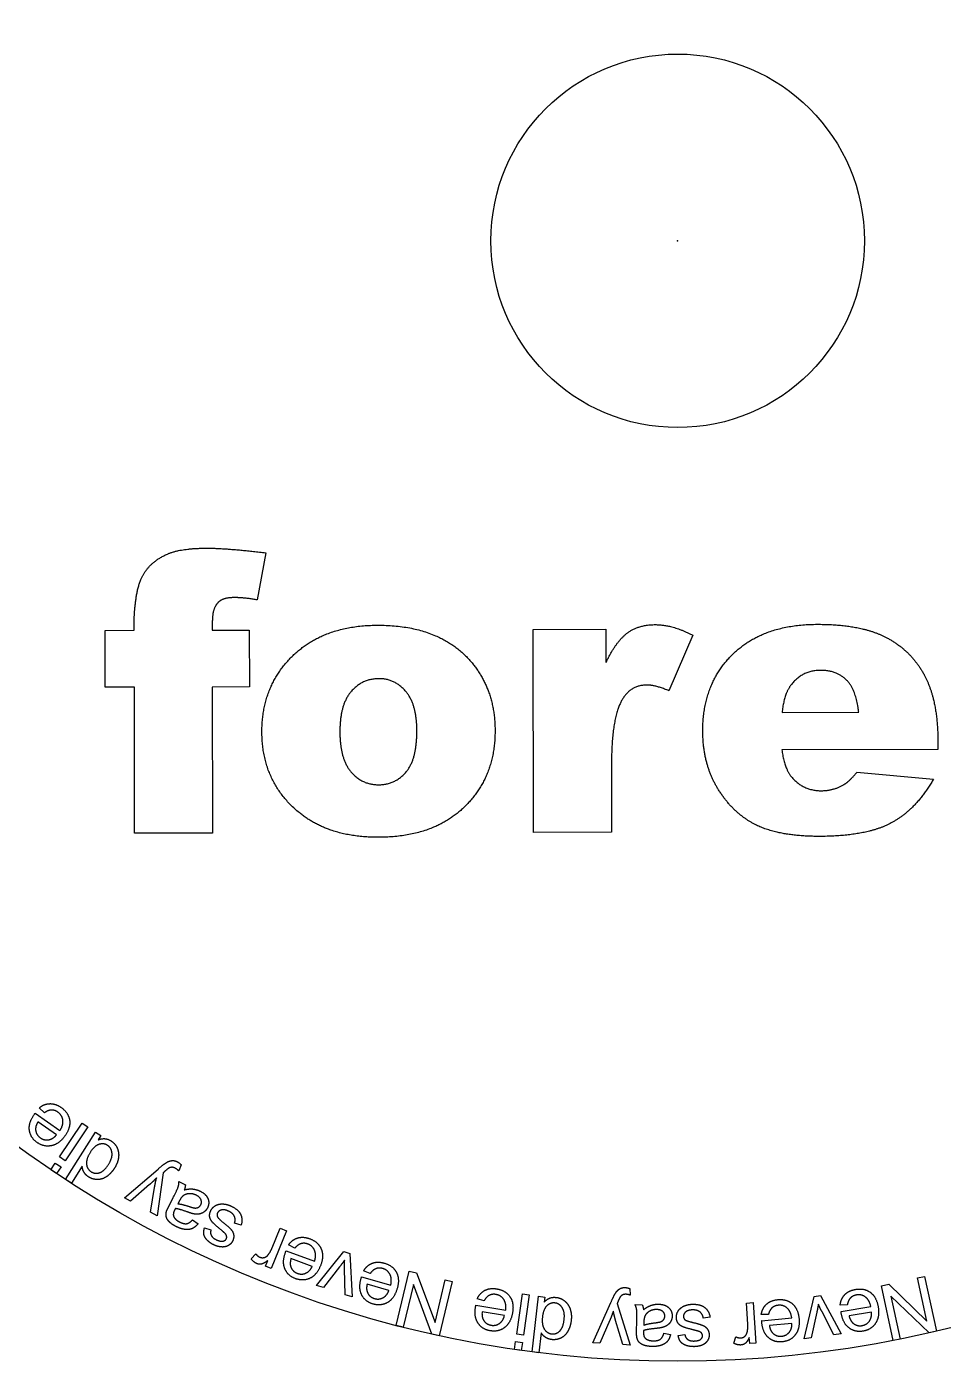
# Model space of a CAD drawing. Header units: centimetres. Extents: x -6 to 6, y -6 to 6.
# Drawn here: x -3.49 to 1.42, y -6 to 1.15 of the extents above; entities that cross this region are included whole.
import ezdxf

# ---------------------------------------------------------------- set-up
doc = ezdxf.new("R2010")
doc.units = ezdxf.units.CM
doc.header["$MEASUREMENT"] = 0
for name, color, linetype in [('cut v4_Sketch1', 7, 'Continuous'), ('cut v4_Sketch10', 7, 'Continuous'), ('cut v4_Sketch11', 7, 'Continuous'), ('cut v4_Sketch12', 7, 'Continuous'), ('cut v4_Sketch13', 7, 'Continuous'), ('cut v4_Sketch14', 7, 'Continuous'), ('cut v4_Sketch15', 7, 'Continuous'), ('cut v4_Sketch16', 7, 'Continuous'), ('cut v4_Sketch17', 7, 'Continuous'), ('cut v4_Sketch18', 7, 'Continuous'), ('cut v4_Sketch19', 7, 'Continuous'), ('cut v4_Sketch2', 7, 'Continuous'), ('cut v4_Sketch3', 7, 'Continuous'), ('cut v4_Sketch4', 7, 'Continuous'), ('cut v4_Sketch5', 7, 'Continuous'), ('cut v4_Sketch6', 7, 'Continuous'), ('cut v4_Sketch7', 7, 'Continuous'), ('cut v4_Sketch8', 7, 'Continuous'), ('cut v4_Sketch9', 7, 'Continuous')]:
    doc.layers.add(name, color=color, linetype=linetype)

msp = doc.modelspace()

# ---------------------------------------------------------------- linework, layer by layer
at = {"layer": 'cut v4_Sketch1'}
for radius in [6, 1]:
    msp.add_circle((0, 0), radius, dxfattribs=at)
msp.add_point((0, 0), dxfattribs=at)
at = {"layer": 'cut v4_Sketch10'}
msp.add_point((0, 0), dxfattribs=at)
at = {"layer": 'cut v4_Sketch11'}
msp.add_point((0, 0), dxfattribs=at)
at = {"layer": 'cut v4_Sketch12'}
msp.add_point((0, 0), dxfattribs=at)
at = {"layer": 'cut v4_Sketch13'}
msp.add_point((0, 0), dxfattribs=at)
at = {"layer": 'cut v4_Sketch14'}
msp.add_point((0, 0), dxfattribs=at)
at = {"layer": 'cut v4_Sketch15'}
msp.add_point((0, 0), dxfattribs=at)
at = {"layer": 'cut v4_Sketch16'}
msp.add_point((0, 0), dxfattribs=at)
at = {"layer": 'cut v4_Sketch17'}
msp.add_point((0, 0), dxfattribs=at)
at = {"layer": 'cut v4_Sketch18'}
msp.add_point((0, 0), dxfattribs=at)
at = {"layer": 'cut v4_Sketch19'}
for p, q in [((-3.3904, -4.6692), (-3.4187, -4.6433)), ((-3.4393, -4.6704), (-3.3071, -4.7643)), ((-3.3263, -4.7878), (-3.4253, -4.7175)), ((-3.3096, -4.9052), (-3.1886, -4.7247)), ((-3.158, -4.7452), (-3.279, -4.9257)), ((-3.2769, -5.0269), (-3.1167, -4.7732)), ((-3.1886, -4.7247), (-3.158, -4.7452)), ((-3.1167, -4.7732), (-3.0878, -4.7915)), ((-3.0878, -4.7915), (-3.1024, -4.8147)), ((-3.279, -4.9257), (-3.3096, -4.9052)), ((-3.3557, -4.9739), (-3.3321, -4.9387)), ((-3.3251, -4.9944), (-3.3557, -4.9739)), ((-3.3321, -4.9387), (-3.3015, -4.9592)), ((-3.3015, -4.9592), (-3.3251, -4.9944)), ((-3.1884, -4.9554), (-3.2459, -5.0465)), ((-2.9617, -5.1238), (-2.7821, -4.9708)), ((-2.754, -4.9901), (-2.7876, -5.2205)), ((-2.6582, -4.948), (-2.6715, -4.9802)), ((-3.2459, -5.0465), (-3.2769, -5.0269)), ((-2.8273, -5.0535), (-2.9295, -5.1417)), ((-2.8223, -5.2012), (-2.8007, -5.0692)), ((-2.6701, -5.0369), (-2.6358, -5.0543)), ((-2.9295, -5.1417), (-2.9617, -5.1238)), ((-2.7232, -5.1671), (-2.701, -5.1233)), ((-2.6698, -5.1442), (-2.676, -5.1563)), ((-2.7876, -5.2205), (-2.8223, -5.2012)), ((-2.5976, -5.2424), (-2.5677, -5.2631)), ((-2.5337, -5.286), (-2.4989, -5.2966)), ((-2.3368, -5.2708), (-2.3723, -5.2607)), ((-2.1715, -5.393), (-2.1289, -5.2875)), ((-2.1289, -5.2875), (-2.0947, -5.3013)), ((-2.0947, -5.3013), (-2.1762, -5.5028)), ((-2.283, -5.4521), (-2.2585, -5.4252)), ((-2.0963, -5.408), (-1.9442, -5.464)), ((-2.0495, -5.3941), (-2.0836, -5.3765)), ((-1.933, -5.5936), (-1.7873, -5.4126)), ((-1.7873, -5.4126), (-1.7546, -5.4232)), ((-1.7546, -5.4232), (-1.7435, -5.6555)), ((-2.2069, -5.4904), (-2.1946, -5.4599)), ((-2.1762, -5.5028), (-2.2069, -5.4904)), ((-1.9566, -5.4917), (-2.0705, -5.4498)), ((-1.8099, -5.4943), (-1.897, -5.6053)), ((-1.7805, -5.6434), (-1.7844, -5.5052)), ((-1.692, -5.5478), (-1.5362, -5.5924)), ((-1.6464, -5.5304), (-1.6817, -5.5154)), ((-1.5068, -5.8089), (-1.4372, -5.5171)), ((-1.4372, -5.5171), (-1.3976, -5.5265)), ((-1.3976, -5.5265), (-1.299, -5.7924)), ((-1.299, -5.7924), (-1.2443, -5.5631)), ((-1.2073, -5.572), (-1.2769, -5.8638)), ((-1.2443, -5.5631), (-1.2073, -5.572)), ((1.2849, -5.5539), (1.3221, -5.5458)), ((1.3348, -5.7843), (1.2849, -5.5539)), ((1.3221, -5.5458), (1.3856, -5.839)), ((-1.897, -5.6053), (-1.933, -5.5936)), ((-1.7435, -5.6555), (-1.7805, -5.6434)), ((-1.5465, -5.621), (-1.6632, -5.5876)), ((-1.4151, -5.5886), (-1.4698, -5.8177)), ((-1.3166, -5.8543), (-1.4151, -5.5886)), ((-0.8617, -5.8543), (-0.8307, -5.6392)), ((-0.8307, -5.6392), (-0.7943, -5.6444)), ((-0.7943, -5.6444), (-0.8253, -5.8595)), ((-0.2559, -5.611), (-0.2539, -5.6458)), ((1.0911, -5.5958), (1.1309, -5.5872)), ((1.1546, -5.889), (1.0911, -5.5958)), ((1.1309, -5.5872), (1.3348, -5.7843)), ((-1.0802, -5.6986), (-0.9204, -5.7261)), ((-1.0367, -5.6764), (-1.0734, -5.6653)), ((-0.7795, -5.9498), (-0.7448, -5.6518)), ((-0.7448, -5.6518), (-0.7109, -5.6557)), ((-0.7109, -5.6557), (-0.7141, -5.683)), ((-0.4534, -5.9008), (-0.3577, -5.6851)), ((-0.324, -5.6904), (-0.2547, -5.9127)), ((-0.2282, -5.6963), (-0.1898, -5.6972)), ((0.3682, -5.6881), (0.405, -5.6858)), ((0.3754, -5.8017), (0.3682, -5.6881)), ((0.405, -5.6858), (0.4187, -5.9027)), ((0.6772, -5.8793), (0.7303, -5.6531)), ((0.7303, -5.6531), (0.7643, -5.6485)), ((0.7643, -5.6485), (0.8748, -5.8531)), ((0.9083, -5.6984), (0.87, -5.7001)), ((0.8747, -5.7338), (1.0345, -5.7066)), ((1.3458, -5.8477), (1.142, -5.6508)), ((1.142, -5.6508), (1.1918, -5.881)), ((-0.9276, -5.7556), (-1.0472, -5.735)), ((-0.3627, -5.7793), (-0.4167, -5.903)), ((-0.2943, -5.9103), (-0.332, -5.782)), ((-0.2197, -5.8367), (-0.2186, -5.7876)), ((0.1735, -5.763), (0.1372, -5.7692)), ((0.4858, -5.7498), (0.4475, -5.7487)), ((0.4497, -5.7826), (0.611, -5.7673)), ((0.7452, -5.7365), (0.7148, -5.8743)), ((0.8363, -5.8582), (0.7729, -5.7353)), ((1.0375, -5.7368), (0.9179, -5.7571)), ((-1.4698, -5.8177), (-1.5068, -5.8089)), ((-1.2769, -5.8638), (-1.3166, -5.8543)), ((-0.8253, -5.8595), (-0.8617, -5.8543)), ((-0.7307, -5.8471), (-0.7432, -5.954)), ((-0.1815, -5.7929), (-0.1818, -5.8064)), ((-0.0739, -5.8502), (-0.038, -5.856)), ((0.0026, -5.8618), (0.0385, -5.8564)), ((0.6119, -5.7977), (0.4911, -5.8091)), ((0.8748, -5.8531), (0.8363, -5.8582)), ((1.3856, -5.839), (1.3458, -5.8477)), ((-0.8735, -5.9361), (-0.8675, -5.8942)), ((-0.8675, -5.8942), (-0.831, -5.8994)), ((-0.831, -5.8994), (-0.8371, -5.9414)), ((-0.4167, -5.903), (-0.4534, -5.9008)), ((-0.2547, -5.9127), (-0.2943, -5.9103)), ((0.3004, -5.9032), (0.3109, -5.8683)), ((0.3856, -5.9048), (0.3835, -5.8719)), ((0.4187, -5.9027), (0.3856, -5.9048)), ((0.7148, -5.8743), (0.6772, -5.8793)), ((1.1918, -5.881), (1.1546, -5.889)), ((-0.8371, -5.9414), (-0.8735, -5.9361)), ((-0.7432, -5.954), (-0.7795, -5.9498))]:
    msp.add_line(p, q, dxfattribs=at)
msp.add_circle((0, 0), 6, dxfattribs=at)
for points in [[(-3.4187, -4.6433), (-3.3921, -4.6213), (-3.3616, -4.6204)], [(-3.3616, -4.6204), (-3.331, -4.6195), (-3.3002, -4.6414)], [(-3.3002, -4.6414), (-3.2613, -4.669), (-3.2555, -4.7092)], [(-3.4709, -4.7624), (-3.4763, -4.7222), (-3.4451, -4.6783)], [(-3.4451, -4.6783), (-3.4432, -4.6756), (-3.4393, -4.6704)], [(-3.3522, -4.6546), (-3.3701, -4.655), (-3.3904, -4.6692)], [(-3.3179, -4.666), (-3.3344, -4.6543), (-3.3522, -4.6546)], [(-3.2919, -4.7078), (-3.2957, -4.6818), (-3.3179, -4.666)], [(-3.3071, -4.7643), (-3.2881, -4.7339), (-3.2919, -4.7078)], [(-3.2555, -4.7092), (-3.2498, -4.7493), (-3.2805, -4.7925)], [(-3.4301, -4.8278), (-3.4656, -4.8025), (-3.4709, -4.7624)], [(-3.4253, -4.7175), (-3.4391, -4.7413), (-3.4377, -4.7591)], [(-3.4377, -4.7591), (-3.4357, -4.7866), (-3.4129, -4.8029)], [(-3.3682, -4.8137), (-3.3443, -4.8099), (-3.3263, -4.7878)], [(-3.3528, -4.8455), (-3.3934, -4.8539), (-3.4301, -4.8278)], [(-3.4129, -4.8029), (-3.3922, -4.8176), (-3.3682, -4.8137)], [(-3.2805, -4.7925), (-3.3122, -4.8372), (-3.3528, -4.8455)], [(-3.0981, -4.8383), (-3.1229, -4.846), (-3.1446, -4.8803)], [(-3.1024, -4.8147), (-3.0677, -4.7984), (-3.0338, -4.8198)], [(-3.0529, -4.8435), (-3.0733, -4.8307), (-3.0981, -4.8383)], [(-3.0288, -4.8832), (-3.0326, -4.8563), (-3.0529, -4.8435)], [(-3.0338, -4.8198), (-3.0118, -4.8337), (-3.001, -4.8574)], [(-3.001, -4.8574), (-2.9902, -4.8812), (-2.9938, -4.9093)], [(-3.1446, -4.8803), (-3.1684, -4.918), (-3.165, -4.9448)], [(-3.0472, -4.9454), (-3.0249, -4.9101), (-3.0288, -4.8832)], [(-2.9938, -4.9093), (-2.9974, -4.9374), (-3.0152, -4.9656)], [(-2.7401, -4.9377), (-2.7226, -4.9265), (-2.7074, -4.9253)], [(-2.7074, -4.9253), (-2.6922, -4.924), (-2.6768, -4.9325)], [(-3.1788, -4.987), (-3.1874, -4.9718), (-3.1884, -4.9554)], [(-3.1537, -5.0127), (-3.1703, -5.0022), (-3.1788, -4.987)], [(-3.165, -4.9448), (-3.1616, -4.9716), (-3.1403, -4.9851)], [(-3.1403, -4.9851), (-3.1196, -4.9982), (-3.0949, -4.99)], [(-3.0949, -4.99), (-3.0703, -4.9819), (-3.0472, -4.9454)], [(-3.0152, -4.9656), (-3.0326, -4.9931), (-3.0559, -5.0097)], [(-2.7821, -4.9708), (-2.7531, -4.9459), (-2.7401, -4.9377)], [(-2.7467, -4.9838), (-2.7491, -4.986), (-2.754, -4.9901)], [(-2.7236, -4.9653), (-2.7293, -4.9685), (-2.7467, -4.9838)], [(-2.7075, -4.9612), (-2.7159, -4.9612), (-2.7236, -4.9653)], [(-2.6883, -4.9671), (-2.699, -4.9612), (-2.7075, -4.9612)], [(-2.6715, -4.9802), (-2.6804, -4.9715), (-2.6883, -4.9671)], [(-2.6768, -4.9325), (-2.6675, -4.9377), (-2.6582, -4.948)], [(-3.1051, -5.0267), (-3.131, -5.027), (-3.1537, -5.0127)], [(-3.0559, -5.0097), (-3.0792, -5.0263), (-3.1051, -5.0267)], [(-2.7901, -5.0176), (-2.8079, -5.0367), (-2.8273, -5.0535)], [(-2.8007, -5.0692), (-2.7968, -5.044), (-2.7901, -5.0176)], [(-2.701, -5.1233), (-2.6777, -5.0775), (-2.6737, -5.0643)], [(-2.6737, -5.0643), (-2.6696, -5.0512), (-2.6701, -5.0369)], [(-2.6358, -5.0543), (-2.6359, -5.0671), (-2.6414, -5.0815)], [(-2.6479, -5.1141), (-2.6588, -5.1225), (-2.6698, -5.1442)], [(-2.6146, -5.1024), (-2.6336, -5.1032), (-2.6479, -5.1141)], [(-2.6414, -5.0815), (-2.6153, -5.0753), (-2.5952, -5.0775)], [(-2.5766, -5.1112), (-2.5956, -5.1016), (-2.6146, -5.1024)], [(-2.5952, -5.0775), (-2.5751, -5.0797), (-2.5557, -5.0895)], [(-2.552, -5.1348), (-2.5575, -5.121), (-2.5766, -5.1112)], [(-2.5557, -5.0895), (-2.5238, -5.1057), (-2.5146, -5.13)], [(-2.5532, -5.1617), (-2.5465, -5.1486), (-2.552, -5.1348)], [(-2.5146, -5.13), (-2.5054, -5.1544), (-2.5177, -5.1786)], [(-2.7381, -5.2258), (-2.7409, -5.2132), (-2.737, -5.1982)], [(-2.737, -5.1982), (-2.7344, -5.189), (-2.7232, -5.1671)], [(-2.6936, -5.1905), (-2.7038, -5.2105), (-2.6986, -5.2235)], [(-2.689, -5.182), (-2.6926, -5.1886), (-2.6936, -5.1905)], [(-2.6247, -5.2004), (-2.6669, -5.185), (-2.689, -5.182)], [(-2.676, -5.1563), (-2.6544, -5.1581), (-2.616, -5.1711)], [(-2.593, -5.2103), (-2.604, -5.208), (-2.6247, -5.2004)], [(-2.616, -5.1711), (-2.5943, -5.1785), (-2.584, -5.1791)], [(-2.5639, -5.2116), (-2.578, -5.2134), (-2.593, -5.2103)], [(-2.584, -5.1791), (-2.5738, -5.1797), (-2.5657, -5.175)], [(-2.5657, -5.175), (-2.5575, -5.1703), (-2.5532, -5.1617)], [(-2.5374, -5.2013), (-2.5498, -5.2098), (-2.5639, -5.2116)], [(-2.5177, -5.1786), (-2.5249, -5.1928), (-2.5374, -5.2013)], [(-2.5054, -5.2264), (-2.5081, -5.2112), (-2.5002, -5.1941)], [(-2.5002, -5.1941), (-2.4925, -5.1774), (-2.4759, -5.1671)], [(-2.4759, -5.1671), (-2.4593, -5.1569), (-2.4372, -5.1573)], [(-2.4642, -5.2065), (-2.4694, -5.2178), (-2.4626, -5.2289)], [(-2.4429, -5.1896), (-2.4584, -5.1938), (-2.4642, -5.2065)], [(-2.4044, -5.1961), (-2.4274, -5.1854), (-2.4429, -5.1896)], [(-2.4372, -5.1573), (-2.415, -5.1577), (-2.3918, -5.1685)], [(-2.3737, -5.2231), (-2.3815, -5.2066), (-2.4044, -5.1961)], [(-2.3918, -5.1685), (-2.3534, -5.1863), (-2.3406, -5.2116)], [(-2.3406, -5.2116), (-2.3279, -5.2369), (-2.3368, -5.2708)], [(-2.7228, -5.2521), (-2.7353, -5.2383), (-2.7381, -5.2258)], [(-2.6854, -5.2784), (-2.7103, -5.2658), (-2.7228, -5.2521)], [(-2.6986, -5.2235), (-2.6917, -5.241), (-2.6669, -5.2536)], [(-2.638, -5.2939), (-2.6604, -5.2911), (-2.6854, -5.2784)], [(-2.6669, -5.2536), (-2.6437, -5.2654), (-2.6286, -5.2629)], [(-2.6286, -5.2629), (-2.6134, -5.2604), (-2.5976, -5.2424)], [(-2.5677, -5.2631), (-2.5826, -5.2815), (-2.5991, -5.2891)], [(-2.5363, -5.3218), (-2.5393, -5.3065), (-2.5337, -5.286)], [(-2.4915, -5.2541), (-2.5028, -5.2416), (-2.5054, -5.2264)], [(-2.4492, -5.2925), (-2.4803, -5.2667), (-2.4915, -5.2541)], [(-2.4626, -5.2289), (-2.4578, -5.2365), (-2.4337, -5.256)], [(-2.4337, -5.256), (-2.4012, -5.2823), (-2.3901, -5.2956)], [(-2.3723, -5.2607), (-2.3659, -5.2396), (-2.3737, -5.2231)], [(-2.5991, -5.2891), (-2.6155, -5.2967), (-2.638, -5.2939)], [(-2.5187, -5.3519), (-2.5332, -5.3371), (-2.5363, -5.3218)], [(-2.4811, -5.3775), (-2.5043, -5.3667), (-2.5187, -5.3519)], [(-2.4989, -5.2966), (-2.5037, -5.3129), (-2.497, -5.3264)], [(-2.497, -5.3264), (-2.4903, -5.3398), (-2.4708, -5.3489)], [(-2.4708, -5.3489), (-2.4477, -5.3595), (-2.4344, -5.3565)], [(-2.4236, -5.3148), (-2.4278, -5.3106), (-2.4492, -5.2925)], [(-2.4344, -5.3565), (-2.421, -5.3534), (-2.4163, -5.3432)], [(-2.415, -5.3296), (-2.4165, -5.3223), (-2.4236, -5.3148)], [(-2.4163, -5.3432), (-2.4133, -5.3367), (-2.415, -5.3296)], [(-2.3822, -5.3542), (-2.3883, -5.3674), (-2.3995, -5.3759)], [(-2.3901, -5.2956), (-2.379, -5.309), (-2.3772, -5.3244)], [(-2.3772, -5.3244), (-2.3755, -5.3397), (-2.3822, -5.3542)], [(-2.0836, -5.3765), (-2.0636, -5.3483), (-2.0344, -5.3394)], [(-2.0344, -5.3394), (-2.0052, -5.3306), (-1.9697, -5.3436)], [(-1.9697, -5.3436), (-1.9249, -5.3601), (-1.9089, -5.3973)], [(-2.4503, -5.3868), (-2.4656, -5.3846), (-2.4811, -5.3775)], [(-2.4246, -5.3869), (-2.435, -5.3891), (-2.4503, -5.3868)], [(-2.3995, -5.3759), (-2.4107, -5.3843), (-2.4246, -5.3869)], [(-2.2585, -5.4252), (-2.2489, -5.4376), (-2.2364, -5.4427)], [(-2.2136, -5.4441), (-2.2019, -5.441), (-2.1933, -5.4306)], [(-2.1933, -5.4306), (-2.1803, -5.4146), (-2.1715, -5.393)], [(-2.1028, -5.5051), (-2.1185, -5.4677), (-2.0999, -5.4172)], [(-2.0999, -5.4172), (-2.0988, -5.4141), (-2.0963, -5.408)], [(-2.0165, -5.37), (-2.0336, -5.3751), (-2.0495, -5.3941)], [(-1.9803, -5.372), (-1.9993, -5.365), (-2.0165, -5.37)], [(-1.9443, -5.4055), (-1.9548, -5.3814), (-1.9803, -5.372)], [(-1.9442, -5.464), (-1.9338, -5.4297), (-1.9443, -5.4055)], [(-1.9089, -5.3973), (-1.8928, -5.4345), (-1.9111, -5.4843)], [(-2.2524, -5.4773), (-2.2697, -5.4703), (-2.283, -5.4521)], [(-2.2277, -5.4793), (-2.2404, -5.4821), (-2.2524, -5.4773)], [(-2.2364, -5.4427), (-2.2252, -5.4472), (-2.2136, -5.4441)], [(-2.1946, -5.4599), (-2.215, -5.4765), (-2.2277, -5.4793)], [(-2.0705, -5.4498), (-2.0776, -5.4764), (-2.0716, -5.4932)], [(-2.0716, -5.4932), (-2.0625, -5.5193), (-2.0362, -5.5289)], [(-1.9902, -5.5277), (-1.9681, -5.5178), (-1.9566, -5.4917)], [(-1.9111, -5.4843), (-1.9301, -5.5357), (-1.967, -5.5544)], [(-1.784, -5.4593), (-1.7941, -5.4741), (-1.8099, -5.4943)], [(-1.7844, -5.5052), (-1.7851, -5.4828), (-1.784, -5.4593)], [(-1.6817, -5.5154), (-1.6638, -5.4858), (-1.6353, -5.4748)], [(-1.6353, -5.4748), (-1.6069, -5.4638), (-1.5705, -5.4743)], [(-1.579, -5.5033), (-1.5985, -5.4978), (-1.6152, -5.504)], [(-1.5705, -5.4743), (-1.5246, -5.4874), (-1.5059, -5.5233)], [(-2.0462, -5.5575), (-2.0871, -5.5424), (-2.1028, -5.5051)], [(-1.967, -5.5544), (-2.004, -5.5731), (-2.0462, -5.5575)], [(-2.0362, -5.5289), (-2.0123, -5.5377), (-1.9902, -5.5277)], [(-1.6913, -5.6451), (-1.7097, -5.6089), (-1.6949, -5.5572)], [(-1.6949, -5.5572), (-1.694, -5.554), (-1.692, -5.5478)], [(-1.6152, -5.504), (-1.6319, -5.5103), (-1.6464, -5.5304)], [(-1.5406, -5.5341), (-1.5528, -5.5108), (-1.579, -5.5033)], [(-1.5362, -5.5924), (-1.5283, -5.5574), (-1.5406, -5.5341)], [(-1.5059, -5.5233), (-1.4871, -5.5592), (-1.5017, -5.6102)], [(-1.631, -5.6932), (-1.673, -5.6812), (-1.6913, -5.6451)], [(-1.6632, -5.5876), (-1.6684, -5.6146), (-1.6611, -5.631)], [(-1.6611, -5.631), (-1.6501, -5.6563), (-1.6231, -5.664)], [(-1.5774, -5.6594), (-1.5561, -5.6478), (-1.5465, -5.621)], [(-1.5017, -5.6102), (-1.5168, -5.6629), (-1.5523, -5.6843)], [(-1.0734, -5.6653), (-1.0589, -5.634), (-1.0318, -5.6199)], [(-1.0318, -5.6199), (-1.0046, -5.6059), (-0.9673, -5.6123)], [(-0.9727, -5.6421), (-0.9926, -5.6387), (-1.0086, -5.6468)], [(-0.9311, -5.6686), (-0.9458, -5.6468), (-0.9727, -5.6421)], [(-0.9673, -5.6123), (-0.9203, -5.6204), (-0.8978, -5.6541)], [(-0.3577, -5.6851), (-0.3423, -5.6501), (-0.3342, -5.6371)], [(-0.3342, -5.6371), (-0.3233, -5.6195), (-0.3101, -5.6118)], [(-0.3101, -5.6118), (-0.2969, -5.6041), (-0.2794, -5.6051)], [(-0.2946, -5.6442), (-0.3022, -5.6478), (-0.3074, -5.6549)], [(-0.2748, -5.6413), (-0.287, -5.6405), (-0.2946, -5.6442)], [(-0.2794, -5.6051), (-0.2687, -5.6057), (-0.2559, -5.611)], [(-0.2539, -5.6458), (-0.2658, -5.6418), (-0.2748, -5.6413)], [(0.87, -5.7001), (0.8733, -5.6657), (0.8942, -5.6435)], [(0.8942, -5.6435), (0.9151, -5.6212), (0.9524, -5.6149)], [(0.9573, -5.6448), (0.9373, -5.6482), (0.925, -5.6611)], [(0.9524, -5.6149), (0.9995, -5.6069), (1.0319, -5.6312)], [(1.0053, -5.6559), (0.9842, -5.6402), (0.9573, -5.6448)], [(1.0319, -5.6312), (1.0644, -5.6554), (1.0733, -5.7077)], [(-1.5523, -5.6843), (-1.5878, -5.7056), (-1.631, -5.6932)], [(-1.6231, -5.664), (-1.5987, -5.671), (-1.5774, -5.6594)], [(-1.069, -5.7952), (-1.0912, -5.7613), (-1.082, -5.7083)], [(-1.082, -5.7083), (-1.0815, -5.705), (-1.0802, -5.6986)], [(-1.0086, -5.6468), (-1.0245, -5.6548), (-1.0367, -5.6764)], [(-0.9204, -5.7261), (-0.9164, -5.6904), (-0.9311, -5.6686)], [(-0.8978, -5.6541), (-0.8752, -5.6878), (-0.8842, -5.74)], [(-0.7, -5.7024), (-0.719, -5.7201), (-0.7237, -5.7603)], [(-0.7141, -5.683), (-0.6898, -5.6532), (-0.65, -5.6579)], [(-0.6569, -5.6876), (-0.6809, -5.6848), (-0.7, -5.7024)], [(-0.618, -5.7129), (-0.6331, -5.6903), (-0.6569, -5.6876)], [(-0.65, -5.6579), (-0.6241, -5.6609), (-0.6042, -5.6776)], [(-0.6078, -5.7769), (-0.603, -5.7355), (-0.618, -5.7129)], [(-0.6042, -5.6776), (-0.5842, -5.6944), (-0.5752, -5.7213)], [(-0.3202, -5.6816), (-0.3214, -5.6846), (-0.324, -5.6904)], [(-0.3074, -5.6549), (-0.3112, -5.6602), (-0.3202, -5.6816)], [(-0.2195, -5.7226), (-0.2216, -5.7089), (-0.2282, -5.6963)], [(-0.1898, -5.6972), (-0.1843, -5.7087), (-0.183, -5.7241)], [(-0.183, -5.7241), (-0.1622, -5.7072), (-0.1431, -5.7005)], [(-0.1431, -5.7005), (-0.124, -5.6937), (-0.1023, -5.6942)], [(-0.1023, -5.6942), (-0.0665, -5.695), (-0.0477, -5.713)], [(-0.0477, -5.713), (-0.0288, -5.7309), (-0.0294, -5.7581)], [(0.0033, -5.7297), (0.0138, -5.7133), (0.0339, -5.7041)], [(0.0339, -5.7041), (0.0541, -5.6949), (0.0796, -5.6945)], [(0.0796, -5.6945), (0.122, -5.6939), (0.1444, -5.7112)], [(0.1444, -5.7112), (0.1669, -5.7285), (0.1735, -5.763)], [(0.4475, -5.7487), (0.4533, -5.7147), (0.4758, -5.694)], [(0.4758, -5.694), (0.4983, -5.6734), (0.536, -5.6698)], [(0.5052, -5.7138), (0.492, -5.7258), (0.4858, -5.7498)], [(0.5387, -5.7), (0.5185, -5.7019), (0.5052, -5.7138)], [(0.536, -5.6698), (0.5835, -5.6653), (0.6141, -5.6919)], [(0.5857, -5.7146), (0.5658, -5.6974), (0.5387, -5.7)], [(0.611, -5.7673), (0.6056, -5.7319), (0.5857, -5.7146)], [(0.6141, -5.6919), (0.6446, -5.7185), (0.6497, -5.7713)], [(0.7534, -5.6938), (0.7508, -5.7114), (0.7452, -5.7365)], [(0.7729, -5.7353), (0.7627, -5.7154), (0.7534, -5.6938)], [(0.925, -5.6611), (0.9127, -5.674), (0.9083, -5.6984)], [(1.0345, -5.7066), (1.0264, -5.6716), (1.0053, -5.6559)], [(1.0733, -5.7077), (1.0825, -5.7617), (1.0597, -5.7963)], [(-1.0472, -5.735), (-1.0494, -5.7625), (-1.0404, -5.7779)], [(-1.0404, -5.7779), (-1.0267, -5.8019), (-0.9991, -5.8066)], [(-0.9541, -5.7971), (-0.9342, -5.7833), (-0.9276, -5.7556)], [(-0.8842, -5.74), (-0.8935, -5.794), (-0.9265, -5.8191)], [(-0.7237, -5.7603), (-0.7289, -5.8047), (-0.7142, -5.8274)], [(-0.6315, -5.8378), (-0.6128, -5.8198), (-0.6078, -5.7769)], [(-0.5702, -5.7813), (-0.5739, -5.8136), (-0.5878, -5.8387)], [(-0.5752, -5.7213), (-0.5663, -5.7482), (-0.5702, -5.7813)], [(-0.3447, -5.7308), (-0.3525, -5.7557), (-0.3627, -5.7793)], [(-0.332, -5.782), (-0.3393, -5.7575), (-0.3447, -5.7308)], [(-0.2186, -5.7876), (-0.2175, -5.7362), (-0.2195, -5.7226)], [(-0.1747, -5.7562), (-0.1809, -5.7686), (-0.1815, -5.7929)], [(-0.1498, -5.7313), (-0.1666, -5.7403), (-0.1747, -5.7562)], [(-0.1117, -5.7229), (-0.133, -5.7224), (-0.1498, -5.7313)], [(-0.1213, -5.7939), (-0.0986, -5.7911), (-0.0891, -5.7873)], [(-0.0793, -5.7334), (-0.0903, -5.7234), (-0.1117, -5.7229)], [(-0.0891, -5.7873), (-0.0796, -5.7834), (-0.0743, -5.7756)], [(-0.0687, -5.7582), (-0.0684, -5.7435), (-0.0793, -5.7334)], [(-0.0743, -5.7756), (-0.069, -5.7679), (-0.0687, -5.7582)], [(-0.0374, -5.7871), (-0.0449, -5.8001), (-0.0569, -5.8078)], [(-0.0294, -5.7581), (-0.0298, -5.7741), (-0.0374, -5.7871)], [(-0.007, -5.7645), (-0.0072, -5.7461), (0.0033, -5.7297)], [(0.0023, -5.7959), (-0.0067, -5.7833), (-0.007, -5.7645)], [(0.0428, -5.7357), (0.0306, -5.7462), (0.0308, -5.7601)], [(0.0308, -5.7601), (0.031, -5.7726), (0.042, -5.7796)], [(0.042, -5.7796), (0.0496, -5.7844), (0.0798, -5.7915)], [(0.0803, -5.7248), (0.0549, -5.7252), (0.0428, -5.7357)], [(0.1196, -5.7359), (0.1054, -5.7245), (0.0803, -5.7248)], [(0.1372, -5.7692), (0.1338, -5.7474), (0.1196, -5.7359)], [(0.4504, -5.7924), (0.4501, -5.7892), (0.4497, -5.7826)], [(0.6497, -5.7713), (0.6548, -5.8259), (0.6296, -5.8587)], [(0.8761, -5.7435), (0.8756, -5.7403), (0.8747, -5.7338)], [(0.9174, -5.8212), (0.8852, -5.7965), (0.8761, -5.7435)], [(0.9179, -5.7571), (0.9249, -5.7838), (0.9385, -5.7954)], [(0.9871, -5.8087), (1.0121, -5.8044), (1.0263, -5.7848)], [(1.0263, -5.7848), (1.0405, -5.7651), (1.0375, -5.7368)], [(-1.0038, -5.8365), (-1.0468, -5.8292), (-1.069, -5.7952)], [(-0.9265, -5.8191), (-0.9594, -5.8442), (-1.0038, -5.8365)], [(-0.9991, -5.8066), (-0.9741, -5.8109), (-0.9541, -5.7971)], [(-0.7084, -5.8714), (-0.7227, -5.8614), (-0.7307, -5.8471)], [(-0.7142, -5.8274), (-0.6995, -5.8501), (-0.6745, -5.853)], [(-0.6745, -5.853), (-0.6501, -5.8559), (-0.6315, -5.8378)], [(-0.5878, -5.8387), (-0.6016, -5.8638), (-0.6248, -5.8753)], [(-0.2187, -5.8707), (-0.2203, -5.8612), (-0.2197, -5.8367)], [(-0.1825, -5.8353), (-0.1828, -5.8429), (-0.1829, -5.8449)], [(-0.1829, -5.8449), (-0.1834, -5.8674), (-0.1732, -5.8768)], [(-0.1165, -5.8241), (-0.1612, -5.8284), (-0.1825, -5.8353)], [(-0.1818, -5.8064), (-0.1616, -5.7987), (-0.1213, -5.7939)], [(-0.0836, -5.8193), (-0.0946, -5.8219), (-0.1165, -5.8241)], [(-0.093, -5.882), (-0.0804, -5.8732), (-0.0739, -5.8502)], [(-0.0569, -5.8078), (-0.0688, -5.8156), (-0.0836, -5.8193)], [(-0.038, -5.856), (-0.0434, -5.879), (-0.055, -5.8929)], [(0.0268, -5.8149), (0.0113, -5.8085), (0.0023, -5.7959)], [(0.0816, -5.8312), (0.0423, -5.8213), (0.0268, -5.8149)], [(0.0385, -5.8564), (0.0412, -5.8731), (0.0531, -5.8824)], [(0.0798, -5.7915), (0.1204, -5.8012), (0.1362, -5.8084)], [(0.1142, -5.8402), (0.1087, -5.8382), (0.0816, -5.8312)], [(0.1285, -5.8498), (0.1239, -5.8439), (0.1142, -5.8402)], [(0.1332, -5.8626), (0.1331, -5.8555), (0.1285, -5.8498)], [(0.1362, -5.8084), (0.152, -5.8157), (0.1602, -5.8288)], [(0.1602, -5.8288), (0.1685, -5.8419), (0.1687, -5.8578)], [(0.1687, -5.8578), (0.1689, -5.8723), (0.1624, -5.8848)], [(0.3596, -5.8659), (0.3687, -5.8581), (0.372, -5.8449)], [(0.372, -5.8449), (0.3769, -5.8249), (0.3754, -5.8017)], [(0.4858, -5.8729), (0.4555, -5.846), (0.4504, -5.7924)], [(0.4911, -5.8091), (0.4961, -5.8362), (0.5088, -5.8488)], [(0.5088, -5.8488), (0.5283, -5.8683), (0.5562, -5.8656)], [(0.5562, -5.8656), (0.5815, -5.8632), (0.5971, -5.8447)], [(0.6296, -5.8587), (0.6043, -5.8915), (0.5595, -5.8957)], [(0.5971, -5.8447), (0.6127, -5.8261), (0.6119, -5.7977)], [(0.9925, -5.8385), (0.9496, -5.8458), (0.9174, -5.8212)], [(0.9385, -5.7954), (0.9594, -5.8134), (0.9871, -5.8087)], [(1.0597, -5.7963), (1.0369, -5.8309), (0.9925, -5.8385)], [(-0.6746, -5.8837), (-0.6941, -5.8814), (-0.7084, -5.8714)], [(-0.6248, -5.8753), (-0.648, -5.8868), (-0.6746, -5.8837)], [(-0.2078, -5.896), (-0.2158, -5.8859), (-0.2187, -5.8707)], [(-0.1826, -5.9131), (-0.1998, -5.9061), (-0.2078, -5.896)], [(-0.1375, -5.9206), (-0.1654, -5.92), (-0.1826, -5.9131)], [(-0.1732, -5.8768), (-0.1593, -5.8896), (-0.1315, -5.8903)], [(-0.0881, -5.9141), (-0.1095, -5.9213), (-0.1375, -5.9206)], [(-0.1315, -5.8903), (-0.1055, -5.8909), (-0.093, -5.882)], [(-0.055, -5.8929), (-0.0666, -5.9069), (-0.0881, -5.9141)], [(0.0158, -5.8953), (0.0064, -5.8828), (0.0026, -5.8618)], [(0.0446, -5.9148), (0.0251, -5.9077), (0.0158, -5.8953)], [(0.0896, -5.9216), (0.064, -5.9219), (0.0446, -5.9148)], [(0.0531, -5.8824), (0.065, -5.8916), (0.0865, -5.8913)], [(0.0865, -5.8913), (0.1119, -5.891), (0.1226, -5.8824)], [(0.1214, -5.9167), (0.1066, -5.9213), (0.0896, -5.9216)], [(0.1446, -5.9056), (0.1361, -5.9121), (0.1214, -5.9167)], [(0.1226, -5.8824), (0.1333, -5.8739), (0.1332, -5.8626)], [(0.1624, -5.8848), (0.156, -5.8973), (0.1446, -5.9056)], [(0.339, -5.9126), (0.3204, -5.9138), (0.3004, -5.9032)], [(0.3109, -5.8683), (0.3249, -5.8754), (0.3384, -5.8745)], [(0.3384, -5.8745), (0.3504, -5.8738), (0.3596, -5.8659)], [(0.3621, -5.9038), (0.3518, -5.9118), (0.339, -5.9126)], [(0.3835, -5.8719), (0.3723, -5.8958), (0.3621, -5.9038)], [(0.5595, -5.8957), (0.5161, -5.8999), (0.4858, -5.8729)]]:
    msp.add_open_spline(points, degree=2, dxfattribs=at)
msp.add_point((0, 0), dxfattribs=at)
at = {"layer": 'cut v4_Sketch2'}
msp.add_point((0, 0), dxfattribs=at)
at = {"layer": 'cut v4_Sketch3'}
msp.add_point((0, 0), dxfattribs=at)
at = {"layer": 'cut v4_Sketch4'}
msp.add_point((0, 0), dxfattribs=at)
at = {"layer": 'cut v4_Sketch5'}
msp.add_point((0, 0), dxfattribs=at)
at = {"layer": 'cut v4_Sketch6'}
msp.add_point((0, 0), dxfattribs=at)
at = {"layer": 'cut v4_Sketch7'}
for p, q in [((-2.2055, -1.6707), (-2.251, -1.9225)), ((-2.9096, -2.0855), (-2.9097, -2.0364)), ((-3.0651, -2.0858), (-2.9096, -2.0855)), ((-3.0645, -2.3908), (-3.0651, -2.0858)), ((-2.4921, -2.0847), (-2.2936, -2.0843)), ((-2.2936, -2.0843), (-2.293, -2.3892)), ((-0.7742, -2.0811), (-0.3844, -2.0804)), ((-0.772, -3.1678), (-0.7742, -2.0811)), ((-0.3844, -2.0804), (-0.384, -2.2584)), ((0.0812, -2.1121), (-0.0471, -2.4091)), ((-2.909, -2.3904), (-3.0645, -2.3908)), ((-2.9074, -3.1722), (-2.909, -2.3904)), ((-2.293, -2.3892), (-2.4915, -2.3896)), ((-2.4915, -2.3896), (-2.4899, -3.1713)), ((0.5589, -2.5256), (0.9692, -2.5247)), ((1.3931, -2.6763), (1.3932, -2.7234)), ((1.3932, -2.7234), (0.5583, -2.7251)), ((-0.3542, -2.8027), (-0.3535, -3.1669)), ((0.9596, -2.845), (1.37, -2.882)), ((-2.4899, -3.1713), (-2.9074, -3.1722)), ((-0.3535, -3.1669), (-0.772, -3.1678))]:
    msp.add_line(p, q, dxfattribs=at)
for points in [[(-2.8422, -1.7595), (-2.8029, -1.7088), (-2.7319, -1.6774)], [(-2.7319, -1.6774), (-2.6608, -1.6461), (-2.5237, -1.6458)], [(-2.5237, -1.6458), (-2.4143, -1.6456), (-2.2055, -1.6707)], [(-2.8957, -1.8901), (-2.8815, -1.8102), (-2.8422, -1.7595)], [(-2.9097, -2.0364), (-2.9098, -1.9699), (-2.8957, -1.8901)], [(-2.4526, -1.9296), (-2.4771, -1.9486), (-2.4872, -1.9895)], [(-2.3718, -1.9105), (-2.428, -1.9106), (-2.4526, -1.9296)], [(-2.251, -1.9225), (-2.3257, -1.9104), (-2.3718, -1.9105)], [(-2.4872, -1.9895), (-2.4923, -2.012), (-2.4921, -2.0847)], [(-2.0591, -2.2204), (-1.8916, -2.0589), (-1.6061, -2.0583)], [(-1.6061, -2.0583), (-1.2797, -2.0576), (-1.1125, -2.2466)], [(-0.2682, -2.099), (-0.2084, -2.0554), (-0.1204, -2.0553)], [(-0.1204, -2.0553), (-0.0283, -2.0551), (0.0812, -2.1121)], [(0.2968, -2.212), (0.4597, -2.0541), (0.7472, -2.0535)], [(0.7472, -2.0535), (0.9805, -2.053), (1.1157, -2.1233)], [(-0.384, -2.2584), (-0.328, -2.1427), (-0.2682, -2.099)], [(1.1157, -2.1233), (1.2509, -2.1936), (1.3218, -2.3275)], [(0.1345, -2.6247), (0.134, -2.3699), (0.2968, -2.212)], [(-2.226, -2.6305), (-2.2265, -2.3819), (-2.0591, -2.2204)], [(-1.1125, -2.2466), (-0.9782, -2.3988), (-0.9777, -2.6218)], [(-1.5994, -2.3448), (-1.6904, -2.345), (-1.7496, -2.4152)], [(-1.455, -2.4135), (-1.5134, -2.3446), (-1.5994, -2.3448)], [(0.7651, -2.3), (0.6659, -2.3002), (0.6067, -2.3791)], [(0.9039, -2.3519), (0.8511, -2.2999), (0.7651, -2.3)], [(0.9692, -2.5247), (0.9567, -2.404), (0.9039, -2.3519)], [(1.3218, -2.3275), (1.3927, -2.4614), (1.3931, -2.6763)], [(-1.7496, -2.4152), (-1.8089, -2.4854), (-1.8086, -2.6286)], [(-1.3962, -2.6237), (-1.3965, -2.4825), (-1.455, -2.4135)], [(-0.1638, -2.3787), (-0.2456, -2.3788), (-0.2905, -2.4465)], [(-0.0471, -2.4091), (-0.1208, -2.3786), (-0.1638, -2.3787)], [(0.6067, -2.3791), (0.5689, -2.4283), (0.5589, -2.5256)], [(-0.2905, -2.4465), (-0.3548, -2.5418), (-0.3542, -2.8027)], [(-2.0266, -3.0619), (-2.2255, -2.8976), (-2.226, -2.6305)], [(-1.8086, -2.6286), (-1.8083, -2.7739), (-1.7493, -2.8434)], [(-1.4536, -2.8438), (-1.3959, -2.7751), (-1.3962, -2.6237)], [(-0.9777, -2.6218), (-0.9772, -2.8725), (-1.1432, -3.033)], [(0.2165, -2.936), (0.1348, -2.8037), (0.1345, -2.6247)], [(0.5583, -2.7251), (0.5698, -2.8253), (0.6128, -2.8744)], [(-1.7493, -2.8434), (-1.6903, -2.9128), (-1.6013, -2.9127)], [(-1.6013, -2.9127), (-1.5112, -2.9125), (-1.4536, -2.8438)], [(0.8871, -2.9137), (0.9208, -2.8942), (0.9596, -2.845)], [(0.6128, -2.8744), (0.6733, -2.9448), (0.7705, -2.9446)], [(0.7705, -2.9446), (0.8319, -2.9445), (0.8871, -2.9137)], [(1.37, -2.882), (1.2762, -3.0459), (1.1433, -3.1173)], [(0.422, -3.129), (0.2981, -3.0684), (0.2165, -2.936)], [(-1.6028, -3.194), (-1.8647, -3.1946), (-2.0266, -3.0619)], [(-1.1432, -3.033), (-1.3091, -3.1934), (-1.6028, -3.194)], [(0.7618, -3.1892), (0.5459, -3.1896), (0.422, -3.129)], [(1.1433, -3.1173), (1.0105, -3.1887), (0.7618, -3.1892)]]:
    msp.add_open_spline(points, degree=2, dxfattribs=at)
msp.add_point((0, 0), dxfattribs=at)
at = {"layer": 'cut v4_Sketch8'}
msp.add_point((0, 0), dxfattribs=at)
at = {"layer": 'cut v4_Sketch9'}
msp.add_point((0, 0), dxfattribs=at)

doc.saveas('drawing.dxf')
